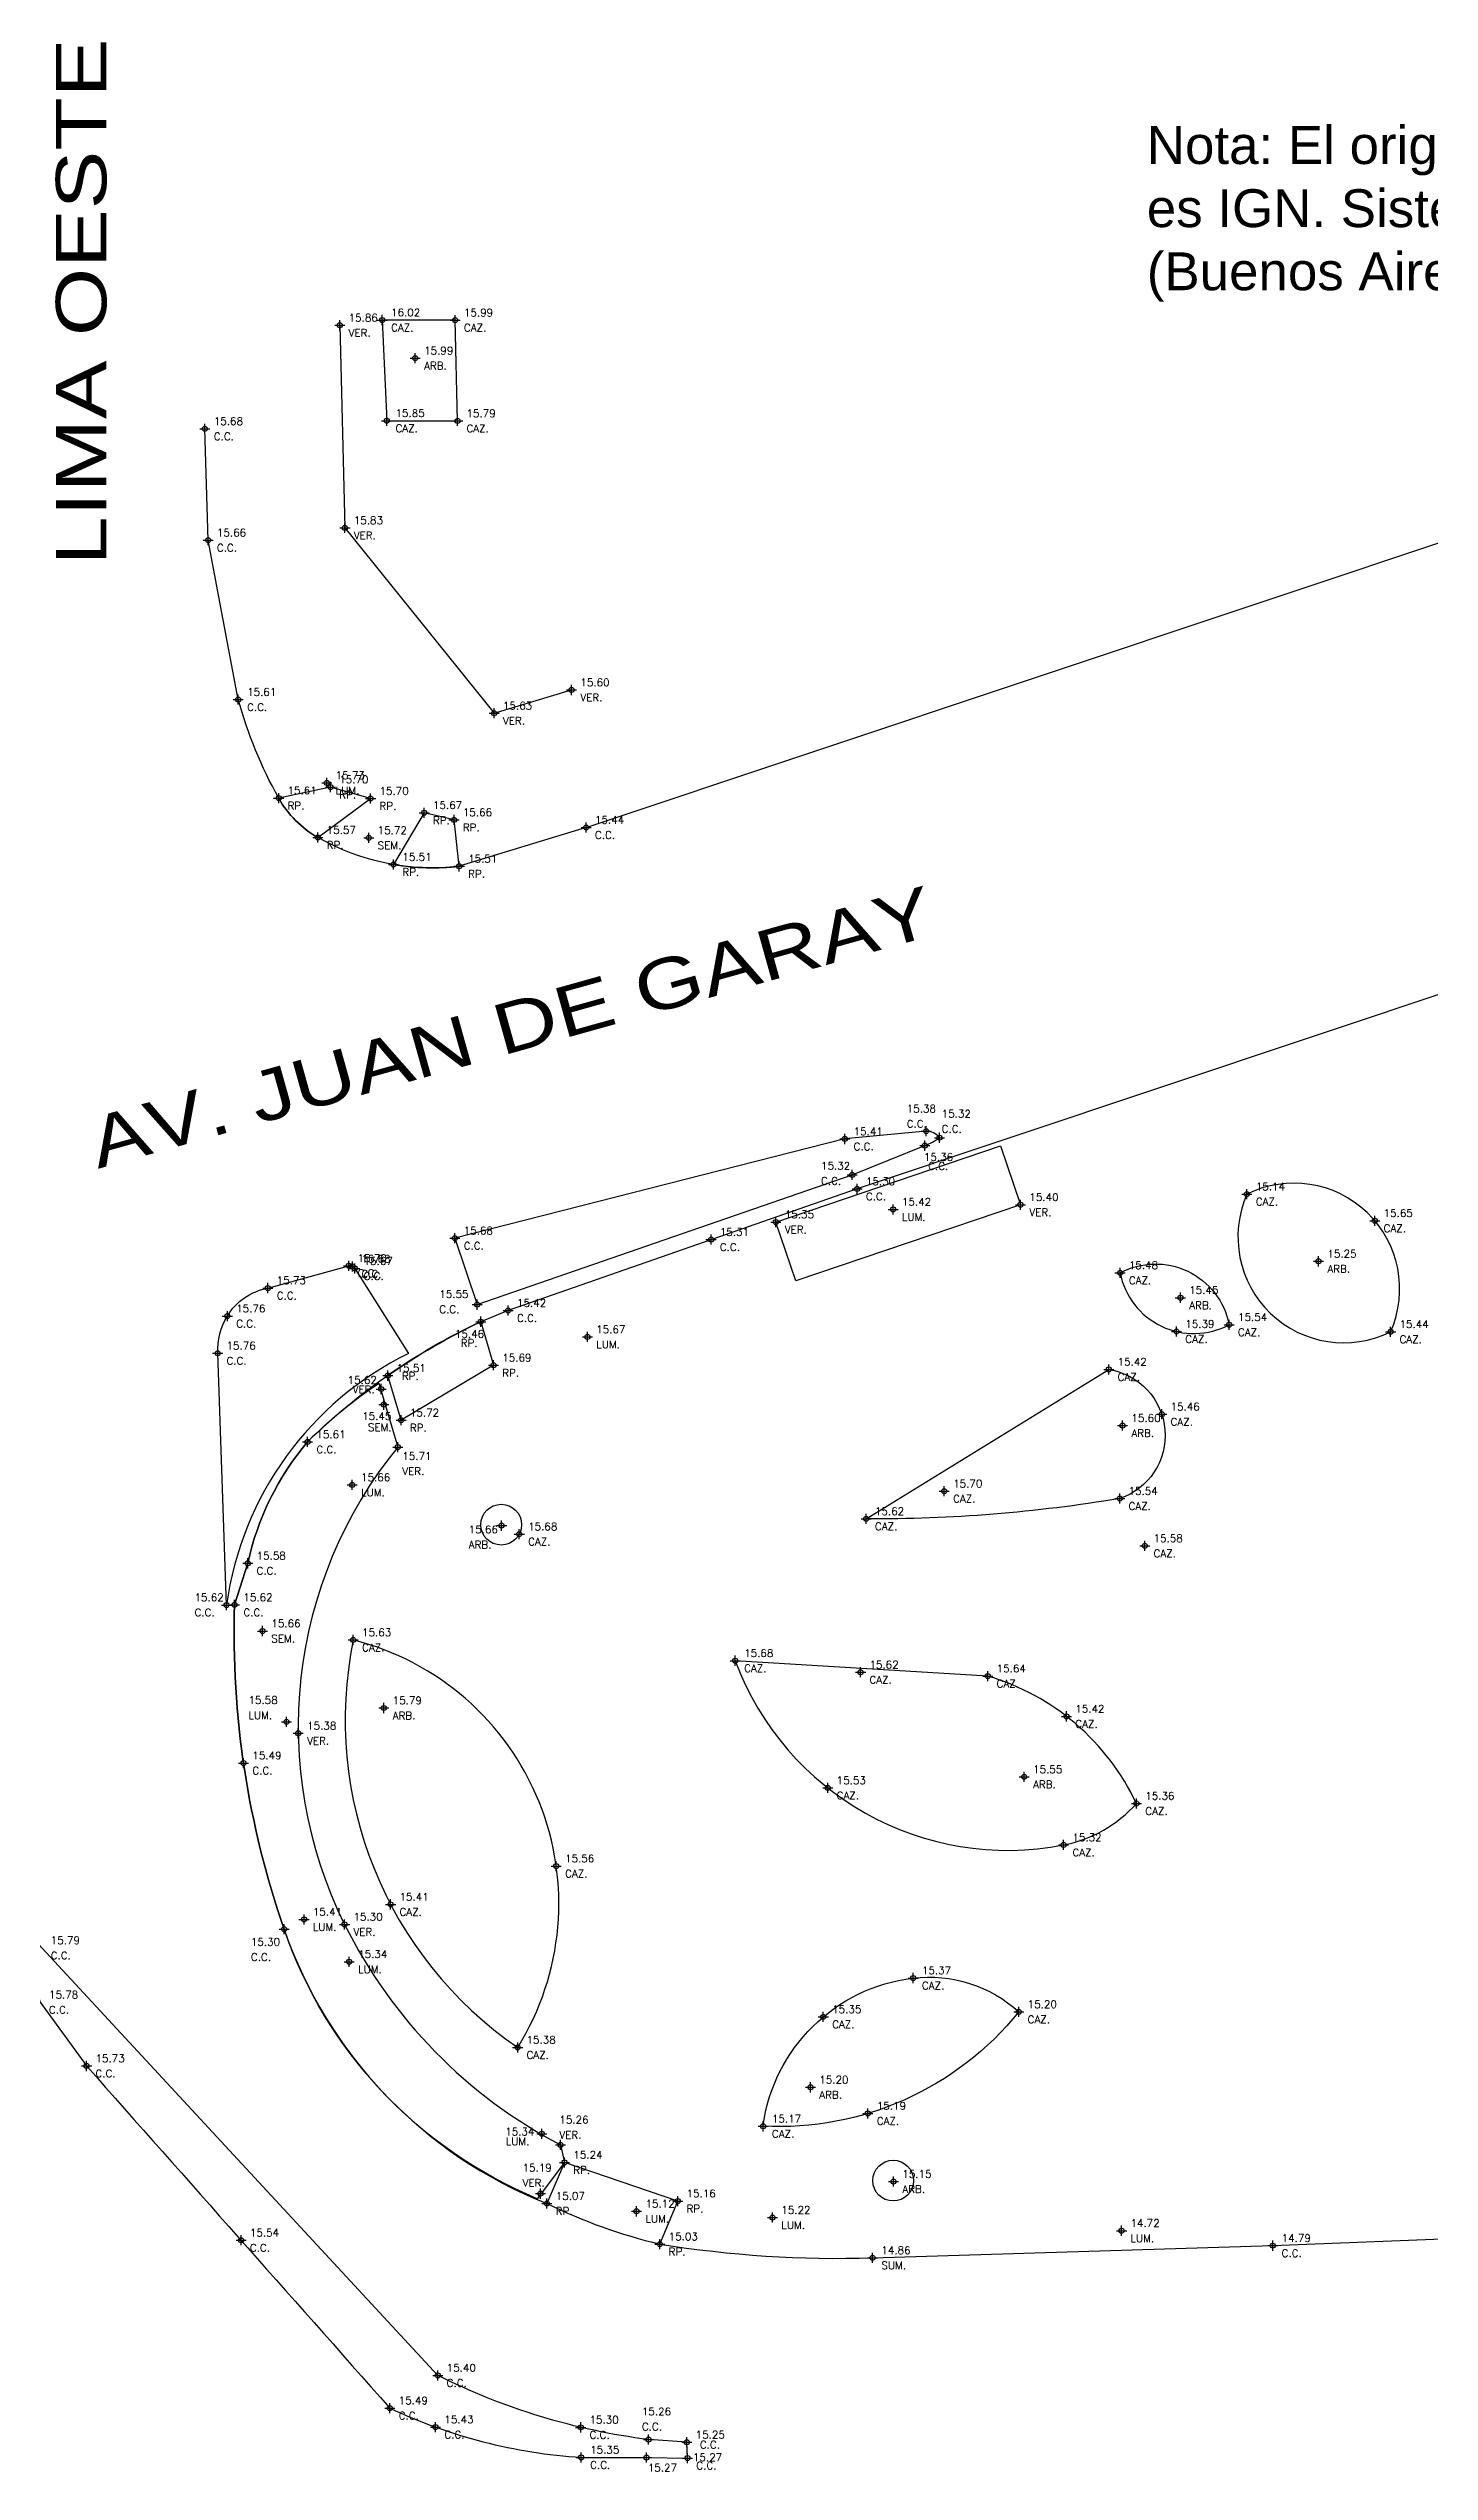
# Model space of a CAD drawing. Header units: metres. Extents: x 27389 to 27997, y 69801 to 70692.
# Drawn here: x 27438.7 to 27493.5, y 70208.8 to 70304.8 of the extents above; entities that cross this region are included whole.
import ezdxf
from ezdxf.enums import TextEntityAlignment as Align

# ---------------------------------------------------------------- set-up
doc = ezdxf.new("R2010")
doc.units = ezdxf.units.M
for name, color, linetype in [('C.C.', 1, 'Continuous'), ('CAZ.', 3, 'Continuous'), ('RAMPAS', 5, 'Continuous'), ('Texto', 2, 'Continuous'), ('TEXTOS', 3, 'Continuous'), ('VER.', 2, 'Continuous')]:
    doc.layers.add(name, color=color, linetype=linetype)
doc.styles.add('ARIAL', font='arial.ttf')
doc.styles.get("Standard").update_dxf_attribs({"font": 'simplex.shx'})
doc.styles.add('Textos', font='', dxfattribs={"width": 1.3, "height": 2})
doc.styles.get('Textos').set_extended_font_data('Cascadia Code')

# ---------------------------------------------------------------- blocks, each defined once
blk = doc.blocks.new('*U5')
at = {"color": 0, "linetype": 'ByBlock', "lineweight": -2, "transparency": 16777216}
for p, q in [((-1, 0), (1, 0)), ((0, -1), (0, 1))]:
    blk.add_line(p, q, dxfattribs=at)
blk.add_circle((0, 0), 0.5, dxfattribs=at)

msp = doc.modelspace()

# ---------------------------------------------------------------- linework, layer by layer
at = {"layer": 'C.C.'}
msp.add_line((27460.04, 70273.937), (27584.955, 70315.629), dxfattribs=at)
at = {"layer": 'C.C.', "flags": 128}
for points in [[(27460.04, 70273.937), (27455.014, 70272.397, -0.158402), (27449.412, 70273.538, -0.137437), (27447.858, 70275.101, -0.060113), (27446.257, 70279.004), (27445.062, 70285.318), (27444.937, 70289.732)], [(27470.775, 70259.614), (27456.952, 70254.799), (27455.868, 70254.355, 0.082987), (27449.002, 70249.591, 0.123334), (27446.633, 70244.782), (27446.11, 70243.135, 0.091583), (27448.072, 70230.287, 0.218213), (27458.486, 70219.415, 0.054691), (27462.96, 70217.807, 0.047398), (27471.388, 70217.264), (27487.246, 70217.746), (27500.345, 70218.272)]]:
    msp.add_lwpolyline(points, format="xyb", dxfattribs=at)
for points in [[(27538.873, 70282.242), (27513.485, 70273.898), (27494.777, 70267.629), (27470.775, 70259.614)], [(27445.792, 70243.126), (27446.11, 70243.135)]]:
    msp.add_lwpolyline(points, dxfattribs=at)
for points in [[(27454.84, 70257.663), (27455.724, 70255.031), (27470.579, 70260.17), (27473.46, 70261.33, 0.058472), (27474.039, 70261.646, 0.240163), (27473.511, 70261.902), (27470.288, 70261.594)], [(27445.792, 70243.126), (27445.441, 70253.105, -0.145959), (27445.824, 70254.576, -0.21339), (27447.431, 70255.689), (27450.632, 70256.57, -0.214804), (27450.786, 70256.546, -0.10123), (27450.872, 70256.461), (27453.001, 70253.091, 0.24995)], [(27440.249, 70224.866), (27440.249, 70224.866, 0.000124), (27452.264, 70211.309, 0.094422), (27459.848, 70209.356, -0.004175), (27462.428, 70209.349), (27464.055, 70209.331), (27464.031, 70209.957), (27462.515, 70210.063, -0.08542), (27454.164, 70212.606), (27438.477, 70229.544, 0.722524), (27437.758, 70229.323), (27438.408, 70227.391)]]:
    msp.add_lwpolyline(points, format="xyb", close=True, dxfattribs=at)
at = {"layer": 'CAZ.', "flags": 128}
for points in [[(27451.961, 70294.042), (27452.137, 70290.05), (27454.949, 70290.044), (27454.848, 70294.037)], [(27467.56, 70258.304), (27476.459, 70261.322), (27477.251, 70258.987), (27468.352, 70255.969)]]:
    msp.add_lwpolyline(points, close=True, dxfattribs=at)
for points in [[(27481.193, 70256.292, -0.503765), (27485.516, 70254.235, -1.489711)], [(27481.193, 70256.292, 0.503765), (27485.516, 70254.235, 1.489711)], [(27471.132, 70246.544), (27480.746, 70252.463, -0.785188), (27481.18, 70247.348, -0.043132), (27471.132, 70246.544, 773.278984)], [(27467.051, 70222.476, -0.342448), (27472.993, 70228.35, -0.218092), (27477.184, 70227.009, -0.23967), (27467.051, 70222.476, 2.669501)]]:
    msp.add_lwpolyline(points, format="xyb", dxfattribs=at)
for points in [[(27457.327, 70225.6, 0.508708), (27450.811, 70241.744, 0.30125)], [(27465.95, 70240.923, 0.367704), (27478.956, 70233.623, 0.163502), (27481.843, 70235.266, 0.213429), (27475.954, 70240.313)]]:
    msp.add_lwpolyline(points, format="xyb", close=True, dxfattribs=at)
at = {"layer": 'CAZ.'}
for centre in [(27456.676, 70246.312), (27472.203, 70220.324, -15.665)]:
    msp.add_circle(centre, 0.808, dxfattribs=at)
for centre, start, end in [((27490.055, 70257.713), 156.13971, 296.33694), ((27488.081, 70255.652), 336.13971, 116.33694)]:
    msp.add_arc(centre, 4.192, start, end, dxfattribs=at)
at = {"layer": 'RAMPAS', "flags": 128}
for points in [[(27447.858, 70275.101, 0.137437), (27449.412, 70273.538), (27451.501, 70275.085), (27449.91, 70275.539)], [(27455.014, 70272.397), (27454.805, 70274.237), (27453.621, 70274.519), (27452.41, 70272.47, 0.070764)]]:
    msp.add_lwpolyline(points, format="xyb", close=True, dxfattribs=at)
for points in [[(27455.868, 70254.355), (27456.366, 70252.628), (27452.709, 70250.452), (27452.18, 70252.218, -0.042112), (27455.868, 70254.355, -2.621766)], [(27462.96, 70217.807), (27463.668, 70219.512), (27459.182, 70221.044), (27458.486, 70219.415, 0.054691), (27462.96, 70217.807, 3.652914)]]:
    msp.add_lwpolyline(points, format="xyb", dxfattribs=at)
at = {"layer": 'VER.', "flags": 128}
msp.add_lwpolyline([(27450.279, 70293.833), (27450.484, 70285.805), (27456.393, 70278.462), (27459.462, 70279.385)], dxfattribs=at)
msp.add_lwpolyline([(27459.182, 70221.044), (27458.101, 70219.608, -0.214259), (27448.072, 70230.287, -0.091583), (27446.11, 70243.135), (27446.633, 70244.782, -0.123334), (27449.002, 70249.591, -0.047807), (27451.824, 70251.92), (27452.576, 70249.387, 0.294367), (27450.471, 70230.475, 0.157784), (27459.024, 70221.737)], format="xyb", close=True, dxfattribs=at)

# ---------------------------------------------------------------- block references
at = {"layer": 'VER.', "color": 1, "xscale": 0.2, "yscale": 0.2, "zscale": 0.2}
for p in [(27450.279, 70293.833, 15.863), (27451.961, 70294.042, 16.017), (27454.848, 70294.037, 15.99), (27453.27, 70292.53, 15.988), (27452.137, 70290.05, 15.854), (27454.949, 70290.044, 15.794), (27444.937, 70289.732, 15.682), (27445.062, 70285.318, 15.661), (27450.484, 70285.805, 15.828), (27459.462, 70279.385, 15.6), (27446.257, 70279.004, 15.613), (27456.393, 70278.462, 15.632), (27449.765, 70275.702, 15.728), (27449.91, 70275.539, 15.696), (27447.858, 70275.101, 15.606), (27451.501, 70275.085, 15.695), (27453.621, 70274.519, 15.672), (27449.412, 70273.538, 15.567), (27451.43, 70273.524, 15.718), (27454.805, 70274.237, 15.659), (27460.04, 70273.937, 15.443), (27452.41, 70272.47, 15.512), (27455.014, 70272.397, 15.506), (27470.288, 70261.594, 15.41), (27473.46, 70261.33, 15.356), (27473.511, 70261.902, 15.376), (27474.039, 70261.646, 15.32), (27470.579, 70260.17, 15.322), (27470.775, 70259.614, 15.299), (27486.221, 70259.409, 15.144), (27467.56, 70258.304, 15.35), (27472.2, 70258.804, 15.422), (27477.251, 70258.987, 15.402), (27491.286, 70258.354, 15.647), (27454.84, 70257.663, 15.681), (27464.988, 70257.609, 15.306), (27450.632, 70256.57, 15.696), (27450.786, 70256.546, 15.684), (27450.872, 70256.461, 15.673), (27481.193, 70256.292, 15.48), (27489.059, 70256.748, 15.25), (27447.431, 70255.689, 15.734), (27483.583, 70255.305, 15.45), (27445.824, 70254.576, 15.758), (27455.724, 70255.031, 15.552), (27455.868, 70254.355, 15.455), (27456.952, 70254.799, 15.422), (27460.089, 70253.751, 15.671), (27483.429, 70253.966, 15.39), (27485.516, 70254.235, 15.539), (27491.915, 70253.956, 15.44), (27445.441, 70253.105, 15.765), (27456.366, 70252.628, 15.686), (27480.746, 70252.463, 15.421), (27451.916, 70251.688, 15.618), (27452.18, 70252.218, 15.507), (27452.028, 70251.068, 15.448), (27452.709, 70250.452, 15.716), (27482.845, 70250.688, 15.464), (27449.002, 70249.591, 15.606), (27481.294, 70250.238, 15.6), (27452.576, 70249.387, 15.709), (27450.772, 70247.888, 15.655), (27474.229, 70247.64, 15.7), (27481.18, 70247.348, 15.544), (27456.691, 70246.275, 15.665), (27457.391, 70245.938, 15.685), (27471.132, 70246.544, 15.618), (27446.633, 70244.782, 15.58), (27482.171, 70245.474, 15.575), (27445.792, 70243.126, 15.623), (27446.11, 70243.135, 15.619), (27447.218, 70242.099, 15.665), (27450.811, 70241.744, 15.627), (27465.95, 70240.923, 15.678), (27470.915, 70240.466, 15.62), (27475.954, 70240.313, 15.642), (27452.025, 70239.049, 15.787), (27448.167, 70238.5, 15.578), (27448.634, 70238.046, 15.38), (27479.07, 70238.717, 15.418), (27446.466, 70236.867, 15.487), (27477.397, 70236.32, 15.55), (27469.616, 70235.882, 15.528), (27481.843, 70235.266, 15.362), (27478.956, 70233.623, 15.317), (27458.855, 70232.785, 15.56), (27452.295, 70231.269, 15.414), (27448.072, 70230.287, 15.297), (27448.862, 70230.672, 15.408), (27450.471, 70230.475, 15.301), (27450.655, 70228.996, 15.337), (27472.993, 70228.35, 15.37), (27469.437, 70226.813, 15.352), (27477.184, 70227.009, 15.197), (27457.327, 70225.6, 15.381), (27440.249, 70224.866, 15.729), (27468.928, 70224.021, 15.2), (27471.205, 70222.985, 15.192), (27458.284, 70222.181, 15.335), (27459.024, 70221.737, 15.265), (27467.051, 70222.476, 15.167), (27459.182, 70221.044, 15.24), (27458.236, 70219.808, 15.188), (27472.219, 70220.286, 15.15), (27458.486, 70219.415, 15.074), (27462.039, 70219.108, 15.122), (27463.668, 70219.512, 15.164), (27467.423, 70218.859, 15.224), (27446.368, 70217.96, 15.536), (27462.96, 70217.807, 15.032), (27481.256, 70218.34, 14.724), (27471.388, 70217.264, 14.856), (27487.246, 70217.746, 14.788), (27454.164, 70212.606, 15.405), (27452.264, 70211.309, 15.486), (27454.073, 70210.558, 15.433), (27459.824, 70210.548, 15.301), (27459.848, 70209.356, 15.347), (27462.428, 70209.349, 15.27), (27462.515, 70210.063, 15.265), (27464.031, 70209.957, 15.253), (27464.055, 70209.331, 15.271)]:
    msp.add_blockref('*U5', p, dxfattribs=at)

# ---------------------------------------------------------------- texts
at = {"layer": 'Texto', "color": 7, "insert": (27482.253, 70301.723), "char_height": 1.5, "width": 38.68769, "attachment_point": 1, "style": 'ARIAL'}
msp.add_mtext('Nota: El origen de las cotas expresadas es IGN. Sistema de coordenada CABA (Buenos Aires.) 20000/70000.', dxfattribs=at)
at = {"layer": 'TEXTOS', "style": 'Textos', "width": 1.3}
for s, rotation, p in [('LIMA OESTE', 90, (27440.031, 70294.758)), ('AV. JUAN DE GARAY', 15.6285, (27457.078, 70266.03))]:
    msp.add_text(s, height=2, rotation=rotation, dxfattribs=at).set_placement(p, align=Align.MIDDLE_CENTER)
at = {"layer": 'VER.', "color": 1, "char_height": 0.3, "attachment_point": 7}
for s, insert in [('15.86', (27450.629, 70293.983, 15.863)), ('16.02', (27452.311, 70294.192, 16.017)), ('15.99', (27455.198, 70294.187, 15.99)), ('15.99', (27453.62, 70292.68, 15.988)), ('15.68', (27445.287, 70289.882, 15.682)), ('15.85', (27452.487, 70290.2, 15.854)), ('15.79', (27455.299, 70290.194, 15.794)), ('15.83', (27450.834, 70285.955, 15.828)), ('15.66', (27445.412, 70285.468, 15.661)), ('15.61', (27446.607, 70279.154, 15.613)), ('15.60', (27459.812, 70279.535, 15.6)), ('15.63', (27456.743, 70278.612, 15.632)), ('15.73', (27450.115, 70275.852, 15.728)), ('15.70', (27450.26, 70275.689, 15.696)), ('15.61', (27448.208, 70275.251, 15.606)), ('15.70', (27451.851, 70275.235, 15.695)), ('15.67', (27453.971, 70274.669, 15.672)), ('15.66', (27455.155, 70274.387, 15.659)), ('15.57', (27449.762, 70273.688, 15.567)), ('15.72', (27451.78, 70273.674, 15.718)), ('15.44', (27460.39, 70274.087, 15.443)), ('15.51', (27452.76, 70272.62, 15.512)), ('15.51', (27455.364, 70272.547, 15.506)), ('15.38', (27472.742, 70262.646, 15.376)), ('15.32', (27474.127, 70262.443, 15.32)), ('15.41', (27470.638, 70261.744, 15.41)), ('15.32', (27469.346, 70260.381, 15.322)), ('15.36', (27473.424, 70260.729, 15.356)), ('15.30', (27471.125, 70259.764, 15.299)), ('15.40', (27477.601, 70259.137, 15.402)), ('15.14', (27486.571, 70259.559, 15.144)), ('15.35', (27467.91, 70258.454, 15.35)), ('15.42', (27472.55, 70258.954, 15.422)), ('15.65', (27491.636, 70258.504, 15.647)), ('15.68', (27455.19, 70257.813, 15.681)), ('15.31', (27465.338, 70257.759, 15.306)), ('15.70', (27450.982, 70256.72, 15.696)), ('15.68', (27451.136, 70256.696, 15.684)), ('15.67', (27451.222, 70256.611, 15.673)), ('15.48', (27481.543, 70256.442, 15.48)), ('15.25', (27489.409, 70256.898, 15.25)), ('15.73', (27447.781, 70255.839, 15.734)), ('15.55', (27454.221, 70255.296, 15.552)), ('15.45', (27483.933, 70255.455, 15.45)), ('15.76', (27446.174, 70254.726, 15.758)), ('15.42', (27457.302, 70254.949, 15.422)), ('15.54', (27485.866, 70254.385, 15.539)), ('15.76', (27445.791, 70253.255, 15.765)), ('15.46', (27454.842, 70253.72, 15.455)), ('15.67', (27460.439, 70253.901, 15.671)), ('15.39', (27483.779, 70254.116, 15.39)), ('15.44', (27492.265, 70254.106, 15.44)), ('15.51', (27452.53, 70252.368, 15.507)), ('15.69', (27456.716, 70252.778, 15.686)), ('15.42', (27481.096, 70252.613, 15.421)), ('15.62', (27450.591, 70251.894, 15.618)), ('15.45', (27451.165, 70250.462, 15.448)), ('15.72', (27453.059, 70250.602, 15.716)), ('15.60', (27481.644, 70250.388, 15.6)), ('15.46', (27483.195, 70250.838, 15.464)), ('15.61', (27449.352, 70249.741, 15.606)), ('15.71', (27452.755, 70248.881, 15.709)), ('15.66', (27451.122, 70248.038, 15.655)), ('15.70', (27474.579, 70247.789, 15.7)), ('15.54', (27481.53, 70247.498, 15.544)), ('15.62', (27471.482, 70246.694, 15.618)), ('15.66', (27455.387, 70245.972, 15.665)), ('15.68', (27457.741, 70246.088, 15.685)), ('15.58', (27482.521, 70245.624, 15.575)), ('15.58', (27446.983, 70244.932, 15.58)), ('15.62', (27444.524, 70243.281, 15.623)), ('15.62', (27446.46, 70243.285, 15.619)), ('15.66', (27447.568, 70242.249, 15.665)), ('15.63', (27451.161, 70241.894, 15.627)), ('15.68', (27466.3, 70241.073, 15.678)), ('15.62', (27471.265, 70240.616, 15.62)), ('15.64', (27476.304, 70240.463, 15.642)), ('15.58', (27446.66, 70239.212, 15.578)), ('15.79', (27452.375, 70239.199, 15.787)), ('15.42', (27479.42, 70238.867, 15.418)), ('15.38', (27448.984, 70238.196, 15.38)), ('15.49', (27446.816, 70237.017, 15.487)), ('15.53', (27469.966, 70236.032, 15.528)), ('15.55', (27477.748, 70236.47, 15.55)), ('15.36', (27482.193, 70235.416, 15.362)), ('15.32', (27479.306, 70233.773, 15.317)), ('15.56', (27459.205, 70232.935, 15.56)), ('15.41', (27452.645, 70231.419, 15.414)), ('15.41', (27449.212, 70230.822, 15.408)), ('15.30', (27450.821, 70230.625, 15.301)), ('15.79', (27438.827, 70229.694, 15.792)), ('15.30', (27446.758, 70229.63, 15.297)), ('15.34', (27451.005, 70229.146, 15.337)), ('15.37', (27473.343, 70228.5, 15.37)), ('15.78', (27438.758, 70227.541, 15.778)), ('15.35', (27469.787, 70226.963, 15.352)), ('15.20', (27477.534, 70227.159, 15.197)), ('15.38', (27457.677, 70225.75, 15.381)), ('15.73', (27440.599, 70225.016, 15.729)), ('15.20', (27469.278, 70224.171, 15.2)), ('15.26', (27458.979, 70222.585, 15.265)), ('15.17', (27467.401, 70222.626, 15.167)), ('15.19', (27471.555, 70223.135, 15.192)), ('15.34', (27456.834, 70222.115, 15.335)), ('15.19', (27457.521, 70220.684, 15.188)), ('15.24', (27459.532, 70221.194, 15.24)), ('15.16', (27464.018, 70219.662, 15.164)), ('15.15', (27472.569, 70220.436, 15.15)), ('15.07', (27458.836, 70219.565, 15.074)), ('15.12', (27462.389, 70219.258, 15.122)), ('15.22', (27467.773, 70219.009, 15.224)), ('15.54', (27446.718, 70218.11, 15.536)), ('15.03', (27463.31, 70217.957, 15.032)), ('14.72', (27481.606, 70218.49, 14.724)), ('14.79', (27487.596, 70217.896, 14.788)), ('14.86', (27471.738, 70217.414, 14.856)), ('15.40', (27454.514, 70212.756, 15.405)), ('15.49', (27452.614, 70211.459, 15.486)), ('15.26', (27462.248, 70211.025, 15.265)), ('15.43', (27454.423, 70210.708, 15.433)), ('15.30', (27460.174, 70210.698, 15.301)), ('15.25', (27464.381, 70210.107, 15.253)), ('15.35', (27460.198, 70209.506, 15.347)), ('15.27', (27464.271, 70209.212, 15.271)), ('15.27', (27462.485, 70208.797, 15.27))]:
    msp.add_mtext(s, dxfattribs=dict(at, insert=insert))
at = {"layer": 'VER.', "color": 3, "char_height": 0.3, "attachment_point": 1}
for s, insert in [('CAZ.', (27452.311, 70293.892, 16.017)), ('CAZ.', (27455.198, 70293.887, 15.99)), ('VER.', (27450.629, 70293.683, 15.863)), ('ARB.', (27453.62, 70292.38, 15.988)), ('C.C.', (27445.287, 70289.582, 15.682)), ('CAZ.', (27452.487, 70289.9, 15.854)), ('CAZ.', (27455.299, 70289.894, 15.794)), ('VER.', (27450.834, 70285.655, 15.828)), ('C.C.', (27445.412, 70285.168, 15.661)), ('C.C.', (27446.607, 70278.854, 15.613)), ('VER.', (27459.812, 70279.235, 15.6)), ('VER.', (27456.743, 70278.312, 15.632)), ('RP.', (27448.208, 70274.951, 15.606)), ('LUM.', (27450.115, 70275.552, 15.728)), ('RP.', (27450.26, 70275.389, 15.696)), ('RP.', (27451.851, 70274.935, 15.695)), ('RP.', (27453.971, 70274.369, 15.672)), ('RP.', (27455.155, 70274.087, 15.659)), ('C.C.', (27460.39, 70273.787, 15.443)), ('RP.', (27449.762, 70273.388, 15.567)), ('SEM.', (27451.78, 70273.374, 15.718)), ('RP.', (27452.76, 70272.32, 15.512)), ('RP.', (27455.364, 70272.247, 15.506)), ('C.C.', (27472.742, 70262.346, 15.376)), ('C.C.', (27474.127, 70262.143, 15.32)), ('C.C.', (27470.638, 70261.444, 15.41)), ('C.C.', (27473.59, 70260.67, 15.356)), ('C.C.', (27469.346, 70260.081, 15.322)), ('C.C.', (27471.125, 70259.464, 15.299)), ('LUM.', (27472.55, 70258.654, 15.422)), ('VER.', (27477.601, 70258.837, 15.402)), ('CAZ.', (27486.571, 70259.259, 15.144)), ('C.C.', (27455.19, 70257.513, 15.681)), ('C.C.', (27465.338, 70257.459, 15.306)), ('VER.', (27467.91, 70258.154, 15.35)), ('CAZ.', (27491.636, 70258.204, 15.647)), ('C.C.', (27450.982, 70256.42, 15.696)), ('C.C.', (27451.136, 70256.396, 15.684)), ('ARB.', (27489.409, 70256.598, 15.25)), ('C.C.', (27447.781, 70255.539, 15.734)), ('C.C.', (27451.222, 70256.311, 15.673)), ('CAZ.', (27481.543, 70256.142, 15.48)), ('C.C.', (27454.221, 70254.996, 15.552)), ('C.C.', (27457.302, 70254.649, 15.422)), ('ARB.', (27483.933, 70255.155, 15.45)), ('C.C.', (27446.174, 70254.426, 15.758)), ('RP.', (27455.071, 70253.658, 15.455)), ('LUM.', (27460.439, 70253.601, 15.671)), ('CAZ.', (27483.779, 70253.816, 15.39)), ('CAZ.', (27485.866, 70254.085, 15.539)), ('CAZ.', (27492.265, 70253.806, 15.44)), ('C.C.', (27445.791, 70252.955, 15.765)), ('VER.', (27450.79, 70251.82, 15.618)), ('RP.', (27452.738, 70252.349, 15.507)), ('RP.', (27456.716, 70252.478, 15.686)), ('CAZ.', (27481.096, 70252.313, 15.421)), ('SEM.', (27451.394, 70250.319, 15.448)), ('RP.', (27453.059, 70250.302, 15.716)), ('ARB.', (27481.644, 70250.088, 15.6)), ('CAZ.', (27483.195, 70250.538, 15.464)), ('C.C.', (27449.352, 70249.441, 15.606)), ('VER.', (27452.755, 70248.581, 15.709)), ('LUM.', (27451.122, 70247.738, 15.655)), ('CAZ.', (27474.579, 70247.49, 15.7)), ('CAZ.', (27481.53, 70247.198, 15.544)), ('CAZ.', (27471.482, 70246.394, 15.618)), ('ARB.', (27455.387, 70245.672, 15.665)), ('CAZ.', (27457.741, 70245.788, 15.685)), ('CAZ.', (27482.521, 70245.324, 15.575)), ('C.C.', (27446.983, 70244.632, 15.58)), ('C.C.', (27444.524, 70242.981, 15.623)), ('C.C.', (27446.46, 70242.985, 15.619)), ('SEM.', (27447.568, 70241.949, 15.665)), ('CAZ.', (27451.161, 70241.594, 15.627)), ('CAZ.', (27466.3, 70240.773, 15.678)), ('CAZ.', (27471.265, 70240.316, 15.62)), ('CAZ.', (27476.304, 70240.163, 15.642)), ('LUM.', (27446.66, 70238.912, 15.578)), ('ARB.', (27452.375, 70238.899, 15.787)), ('CAZ.', (27479.42, 70238.567, 15.418)), ('VER.', (27448.984, 70237.896, 15.38)), ('C.C.', (27446.816, 70236.717, 15.487)), ('CAZ.', (27469.966, 70235.732, 15.528)), ('ARB.', (27477.748, 70236.17, 15.55)), ('CAZ.', (27482.193, 70235.116, 15.362)), ('CAZ.', (27479.306, 70233.473, 15.317)), ('CAZ.', (27459.205, 70232.635, 15.56)), ('LUM.', (27449.212, 70230.522, 15.408)), ('CAZ.', (27452.645, 70231.119, 15.414)), ('VER.', (27450.821, 70230.325, 15.301)), ('C.C.', (27438.827, 70229.394, 15.792)), ('C.C.', (27446.758, 70229.33, 15.297)), ('LUM.', (27451.005, 70228.846, 15.337)), ('CAZ.', (27473.343, 70228.2, 15.37)), ('C.C.', (27438.758, 70227.241, 15.778)), ('CAZ.', (27469.787, 70226.663, 15.352)), ('CAZ.', (27477.534, 70226.859, 15.197)), ('C.C.', (27440.599, 70224.716, 15.729)), ('CAZ.', (27457.677, 70225.45, 15.381)), ('ARB.', (27469.278, 70223.871, 15.2)), ('CAZ.', (27471.555, 70222.835, 15.192)), ('LUM.', (27456.853, 70222.031, 15.335)), ('VER.', (27458.979, 70222.285, 15.265)), ('CAZ.', (27467.401, 70222.326, 15.167)), ('RP.', (27459.532, 70220.894, 15.24)), ('VER.', (27457.521, 70220.384, 15.188)), ('ARB.', (27472.569, 70220.136, 15.15)), ('RP.', (27458.836, 70219.265, 15.074)), ('LUM.', (27462.389, 70218.958, 15.122)), ('RP.', (27464.018, 70219.362, 15.164)), ('LUM.', (27467.773, 70218.709, 15.224)), ('LUM.', (27481.606, 70218.19, 14.724)), ('C.C.', (27446.718, 70217.81, 15.536)), ('RP.', (27463.31, 70217.657, 15.032)), ('SUM.', (27471.738, 70217.114, 14.856)), ('C.C.', (27487.596, 70217.596, 14.788)), ('C.C.', (27454.514, 70212.456, 15.405)), ('C.C.', (27452.614, 70211.159, 15.486)), ('C.C.', (27454.423, 70210.408, 15.433)), ('C.C.', (27460.174, 70210.398, 15.301)), ('C.C.', (27462.248, 70210.725, 15.265)), ('C.C.', (27464.546, 70210.009, 15.253)), ('C.C.', (27460.198, 70209.206, 15.347)), ('C.C.', (27464.405, 70209.181, 15.271))]:
    msp.add_mtext(s, dxfattribs=dict(at, insert=insert))

doc.saveas('drawing.dxf')
